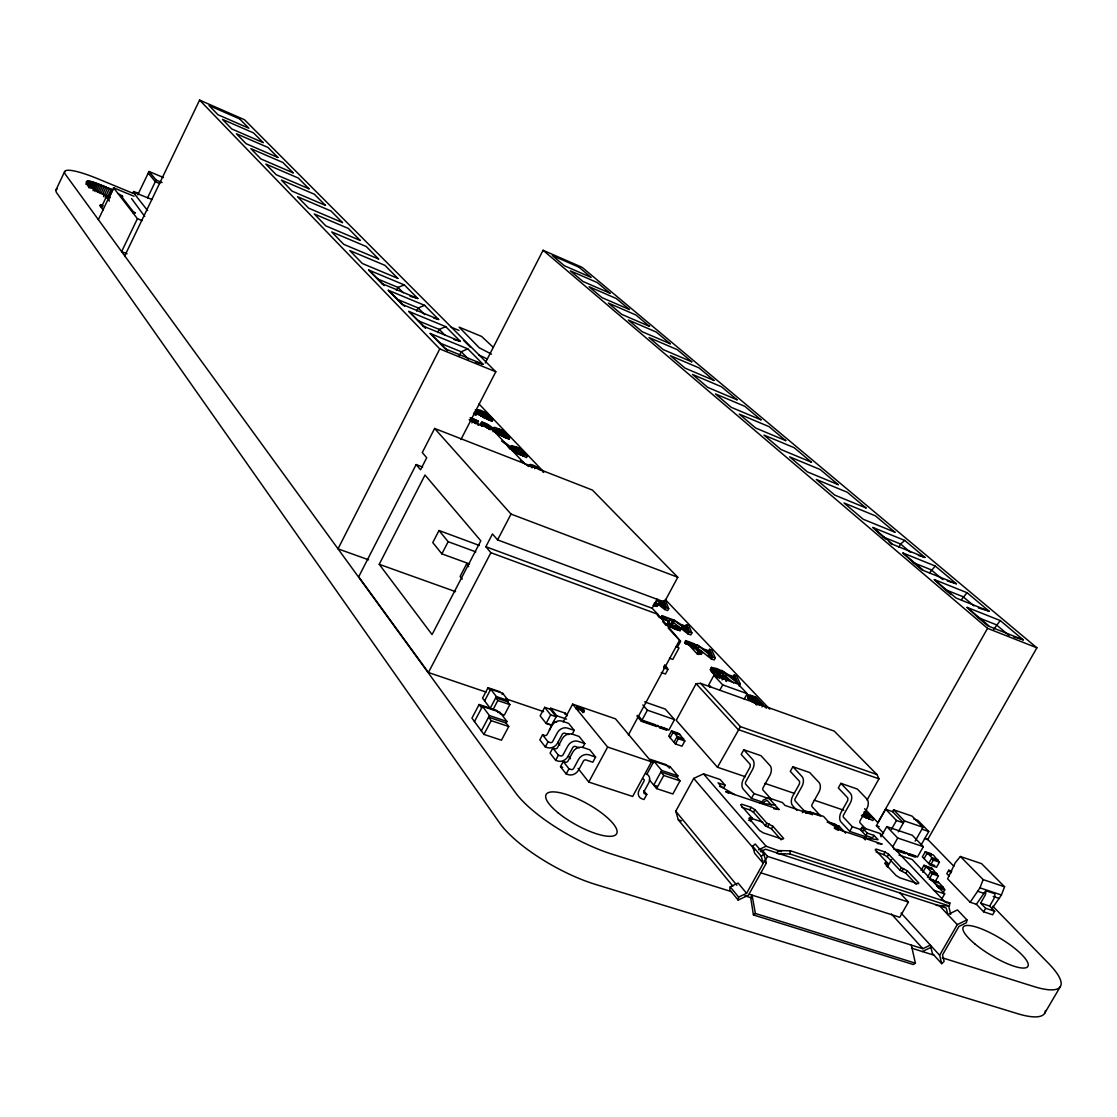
<?xml version="1.0" encoding="UTF-8"?>
<svg xmlns="http://www.w3.org/2000/svg" width="1117" height="1117" viewBox="0 0 1117 1117"><rect width="100%" height="100%" fill="white"/><g stroke="black" fill="none" stroke-linecap="round" stroke-linejoin="round"><path stroke-width="1.5" d="M471.891 422.938L472.798 420.788L476.303 420.313L470.117 417.87M746.575 893.307L738.1 883.058L730.197 886.814L729.736 889.802L738.169 900.093L748.432 895.192L766.36 863.036L763.819 854.002L755.204 843.977L752.69 846.323L754.659 853.276L763.26 863.343L746.575 893.307L738.616 897.091L738.169 900.093M935.823 904.644L936.563 905.426L949.352 905.999L949.883 902.969L790.445 850.819L778.172 850.582L766.108 846.225L703.501 773.872L693.713 778.423L675.757 811.221L678.312 819.822L732.892 886.172M760.37 851.712L765.634 849.227L946.239 908.037L947.83 914.6L957.451 909.922L966.945 919.905L966.414 922.768L958.931 926.426L942.511 954.923L944.116 961.43L941.715 963.678L932.402 953.457L930.321 945.08L922.865 948.71L749.186 894.242M781.481 851.657L778.172 850.582L776.887 852.885L777.572 853.681L789.845 853.933L790.445 850.819M493.197 430.771C496.981 427.546 472.547 415.957 485.518 427.001M481.581 423.05L480.687 424.795L481.804 422.198M477.448 412.69L474.432 412.327L473.538 414.044C477.001 416.739 478.704 411.349 475.228 409.939M476.484 414.686L477.601 411.405C477.043 405.848 493.295 417.437 492.946 419.587L492.052 421.304L488.548 419.908L476.722 413.122M763.26 704.757L756.027 697.148C738.114 690.474 757.508 704.757 763.26 704.757L761.976 706.893M754.98 701.392L754.157 702.914C752.411 701.602 746.24 698.809 748.111 696.519L748.935 694.997M970.114 902.229L979.972 887.861L983.142 879.61L960.383 856.502L955.314 862.659L947.579 878.828L970.114 902.229L976.37 904.281L983.616 911.793L992.65 914.753L994.661 911.263L989.634 906.082L980.628 903.108L984.789 895.89A5.571 3.686 -74.2 0 0 985.78 890.71L994.772 893.712A5.557 3.7 -74.2 0 1 993.795 898.878L989.634 906.082M991.589 909.28L1001.432 895.01L1004.588 886.786L981.62 863.692L960.383 856.502M132.867 193.157L133.593 191.538L138.522 193.283L149.022 171.487L163.473 177.547M137.796 194.916L138.522 193.283M55.962 189.946L64.646 171.557M85.939 184.249L87.377 181.205L91.524 181.582L112.873 190.016L109.257 197.569M86.526 184.193L87.978 181.136M87.252 184.193L88.69 181.149M87.349 185.799L89.528 181.233M88.299 185.939L90.463 181.373M88.634 187.67L91.524 181.582M89.779 187.935L92.669 181.862M91.022 188.27L93.912 182.197M92.362 188.661L95.238 182.588M93.046 190.63L96.648 183.048M94.512 191.133L98.114 183.551M96.048 191.691L99.65 184.123M97.626 192.306L101.228 184.724M99.245 192.948L102.848 185.38M100.907 193.646L104.509 186.078M102.569 194.372L106.185 186.818M103.532 196.648L107.86 187.572M103.323 210.164L100.041 205.737L100.516 204.704L103.085 205.751M105.221 197.444L109.536 188.368M101.284 207.413L106.241 196.997L109.983 197.918M107.609 196.746L111.211 189.178M98.366 219.644L113.571 187.782L134.012 196.229M113.571 187.782L137.419 218.695L121.627 251.59L127.045 253.768M147.528 197.891L156.101 180.046L149.022 171.487M124.741 255.877L199.594 100.097L244.497 119.742L495.794 371.766L460.916 439.567M698.6 653.864L700.01 651.63L702.453 652.328L701.336 654.38L698.67 653.724L698.935 654.422L700.01 651.63M396.423 290.504L397.973 287.404L404.354 284.933L417.828 298.504L410.037 296.27M416.627 311.071L418.191 307.971L424.614 305.346L438.646 319.49L433.857 318.108M437.696 332.517L439.274 329.417L445.739 326.639L460.372 341.397L453.837 339.484M199.594 100.097L439.763 348.923L338.018 548.852L368.596 559.812M458.905 356.421L461.265 351.799L467.772 348.853L483.061 364.268L475.619 362.076M422.645 467.06L416.138 464.574L358.711 576.777L428.425 672.518L486.021 692.079M628.368 734.972L679.555 640.223L657.857 614.322L490.894 552.706L485.839 546.73L492.471 533.968L497.582 539.888L664.475 602.021L677.782 577.252L592.429 490.084L434.625 428.453L422.268 452.58L426.722 457.733L420.55 469.782L416.138 464.574M379.222 564.308L425.005 475.032L480.813 540.81L432.056 634.582L379.222 564.308L455.582 591.661M485.253 362.997L543.085 250.278L582.111 267.34L1036.883 647.804L927.655 839.579L924.443 838.49M474.669 414.463L475.563 412.745M476.024 411.81L476.903 410.093M477.28 409.841L476.4 411.545L478.104 409.855M475.549 414.7L476.428 412.983M476.149 414.784L477.029 413.067M477.783 414.114L478.676 412.396L477.601 411.405M479.863 410.972C478.704 413.765 487.138 416.697 490.168 418.009L485.253 412.843L479.863 410.972L478.397 412.69M478.425 414.616L478.676 412.396M480.561 411.112L479.682 412.829L484.373 414.547L488.297 418.693M479.137 415.133L480.017 413.416L479.305 412.899M478.439 421.263L476.205 421.416L475.297 423.161L477.545 423.008L478.439 421.263L471.081 417.744M480.533 413.081L481.413 411.377M476.345 423.064L477.238 421.318M481.567 413.458L482.446 411.74M480.729 416.166L481.609 414.449L480.017 413.416M482.823 413.932L483.703 412.229M482.53 417.186L483.41 415.468L481.609 414.449M484.373 414.547L485.253 412.843M483.703 417.8L484.583 416.082L492.946 419.587M480.492 424.334L481.455 422.31M481.511 424.013L482.404 422.282M482.781 424.544L481.874 426.275L481.148 425.451L482.041 423.706M485.001 418.414L485.881 416.697M482.977 425.046C484.89 420.969 490.852 427.322 491.997 429.696M483.493 425.172L484.387 423.427M486.579 419.112L487.459 417.395M485.141 423.692L484.233 425.437L489.749 429.389L490.656 427.643M485.099 425.814L485.993 424.069M488.548 419.908L489.428 418.205M485.881 426.205L486.775 424.474M486.593 426.638L487.501 424.893M487.263 427.099L488.157 425.354M487.92 427.616L488.827 425.87M488.52 428.132L489.414 426.401M479.402 545.473L438.995 530.519L432.768 542.583L441.871 553.85L469.559 563.959M493.951 427.462L492.681 429.473L494.775 427.476L503.334 430.52L509.91 437.417L509.017 439.163L505.456 437.766L493.421 430.841M494.775 427.476L493.058 429.193M493.1 431.72L494.328 429.096L493.574 427.741M494.524 431.86L495.417 430.115L494.328 429.096M496.576 428.621C495.473 431.525 503.962 434.471 507.09 435.812L502.022 430.478L496.576 428.621L495.683 430.352L501.128 432.209L505.177 436.482M495.18 432.377L496.074 430.645L495.417 430.115M496.367 430.478L497.274 428.746M495.906 432.907L496.8 431.162L496.074 430.645M497.233 430.743L498.126 428.998M498.28 431.106L499.173 429.375M497.526 433.968L498.419 432.223L496.8 431.162M499.55 431.595L500.444 429.863M499.355 435.002L500.248 433.27L498.419 432.223M501.128 432.209L502.022 430.478M500.542 435.616L501.449 433.885L509.91 437.417M501.868 436.258L502.776 434.513M441.871 553.85L448.168 541.689L438.995 530.519M503.46 436.956L504.367 435.211M503.292 436.398L504.605 436.929L505.512 435.183M505.456 437.766L506.364 436.021M509.883 447.722L511.991 445.655L520.648 448.699L527.433 455.834L526.512 457.607L512.466 450.723L511.795 450.193L512.717 448.42L511.167 445.655M510.022 448.294L510.93 446.521M512.117 448.825C514.7 443.128 522.882 451.98 524.557 454.2L516.962 450.696L513.024 447.065M512.326 448.601L513.234 446.842M512.912 448.587L513.82 446.828M512.466 450.723L513.387 448.95L512.717 448.42M514.518 446.954L513.611 448.713L518.414 450.444L520.508 452.65M513.206 451.268L514.127 449.495L513.387 448.95M514.476 448.964L515.384 447.205M515.537 449.327L516.445 447.582M517.031 447.275L516.11 449.034L514.406 448.378M514.867 452.343L515.789 450.57L514.127 449.495M516.822 449.816L517.73 448.071M516.962 450.696L516.054 452.469L514.811 451.645M516.724 453.404L517.646 451.645L515.789 450.57M518.414 450.444L519.335 448.685M517.939 454.033L518.86 452.259L527.433 455.834M519.433 452.036L518.511 453.809L517.464 453.265M519.279 454.675L520.201 452.902M521.625 453.027L520.717 454.801L519.573 454.298M520.899 455.373L521.821 453.614M522.924 456.197L523.845 454.424M531.413 467.548L532.348 465.761L537.207 467.506L539.371 469.768M532.292 467.786L533.214 466.012M428.425 672.518L490.894 552.706M497.582 539.888L511.027 514.085L434.625 428.453M534.666 468.651L535.588 466.864M498.21 712.632L496.493 710.356L479.109 704.506L471.946 718.119L483.926 734.414L501.463 740.208L508.724 726.511L506.099 723.034L488.59 717.184L491.201 720.66L508.724 726.511M499.983 691.786L488.045 687.709L482.544 698.139L490.195 708.29L496.381 696.575L490.754 689.217L484.61 700.876M474.474 721.568L482.502 706.349L499.913 712.199L506.936 721.456L506.099 723.034M481.343 730.909L489.428 715.592L482.502 706.349M493.072 709.56L497.833 700.541L495.739 697.79L507.746 701.853L509.869 704.618L504.312 715.103L499.802 713.581M502.078 694.495L502.72 693.294L490.754 689.217M483.926 734.414L491.201 720.66M507.746 701.853L508.389 700.652L502.72 693.294M544.691 707.34L540.167 715.843L546.115 723.411L551.63 725.282L556.713 715.76L550.709 708.22L550.192 709.211L556.182 716.737L550.667 714.866L544.691 707.34L550.192 709.211M546.115 723.411L550.667 714.866M572.197 734.176L574.236 730.364L568.637 723.369L561.921 721.093A7.945 6.479 -39.3 0 0 551.84 725.687L547.218 734.344A1.983 1.62 -38.9 0 1 544.705 735.503L542.555 734.777L539.846 739.845L545.319 746.938L547.47 747.65A8.001 6.507 -38.9 0 0 557.592 743.028L562.242 734.344A1.997 1.62 -39.3 0 1 564.769 733.185L568.818 734.539M549.299 729.987L553.892 721.387L556.657 722.322M545.319 746.938L548.042 741.842L542.555 734.777M564.895 714.21L565.411 713.232L550.709 708.22M563.136 721.917L572.644 704.143L615.509 718.845L651.476 761.822L632.655 796.463L588.757 782.068L578.034 768.37M582.753 747.427L584.819 743.587L579.123 736.452L572.351 734.176A8.014 6.507 -39.3 0 0 562.2 738.812L557.523 747.552A2.011 1.634 -39 0 1 554.981 748.725L552.817 747.999L550.081 753.109L555.652 760.342L557.83 761.054A8.07 6.534 -39 0 0 568.022 756.377L572.728 747.608A2.011 1.634 -39.3 0 1 575.283 746.435L579.346 747.804M575.967 708.094L577.838 706.712L582.46 708.834L584.121 710.258L583.73 712.478L579.388 708.75L575.967 708.094L576.246 709.058L576.637 706.838M577.168 707.983L577.838 706.712M577.908 710.482L578.578 709.211L576.917 707.787M579.388 708.75L580.058 707.48M581.789 710.091L582.46 708.834M555.652 760.342L558.402 755.204L552.817 747.999M582.543 712.604L584.414 711.208M583.451 711.515L584.121 710.258M560.511 766.625L563.275 761.473L565.453 762.185A2.025 1.634 -39 0 0 568.008 761.012L572.742 752.202A8.098 6.548 -39.4 0 1 582.976 747.51L589.79 749.786L595.612 757.047L592.82 762.213L585.978 759.951A2.039 1.648 -39.4 0 0 583.409 761.124L578.662 769.962A8.14 6.576 -39 0 1 568.371 774.695L566.193 773.983L560.511 766.625L562.689 767.337M657.857 614.322L652.188 608.276L657.131 599.089M654.213 605.693L655.288 603.697L658.136 604.423L657.075 606.405L653.04 605.288M655.372 606.028L656.433 604.046M566.193 773.983L568.972 768.803L563.275 761.473M662.465 602.691L663.526 600.723L665.844 601.588L668.72 608.597L667.659 610.58L664.81 609.519L655.567 602.286M663.666 605.47L664.727 603.487L659.379 601.505L666.165 606.838L664.727 603.487M664.81 609.519L665.872 607.536L656.628 600.304M669.153 621.443L661.92 618.776L660.901 617.687L661.99 615.676L672.881 619.698L674.123 621.024L673.048 623.035L670.94 623.761L672.029 621.736L674.123 621.024M661.92 618.776L663.009 616.766L661.99 615.676M672.029 621.736C669.446 626.065 679.122 626.162 681.133 628.703L680.044 630.714L670.507 626.874L667.408 623.468L668.776 621.024L671.694 619.963L663.009 616.766M667.547 624.096L669.32 620.703M668.273 625.045L669.362 623.021L668.776 621.024M668.901 625.66L669.991 623.635L669.362 623.021M669.642 626.26L670.731 624.235L669.991 623.635M671.917 623.37L672.992 621.345M670.507 626.874L671.596 624.85L670.731 624.235M686.397 624.682L687.318 626.749L680.616 624.277L674.04 620.13L672.965 622.127L687.904 633.856L690.795 634.917L691.884 632.892L688.742 625.548L686.397 624.682L685.321 626.693M671.485 627.489L672.574 625.464L671.596 624.85M588.757 782.068L607.634 747.064L572.644 704.143M672.546 628.089L673.635 626.065L681.133 628.703M673.663 628.634L674.752 626.609M674.822 629.15L675.911 627.126M676.036 629.625L677.125 627.6M677.209 630.03L678.298 628.005M678.354 630.351L679.443 628.326M686.62 629.597L687.695 627.586L682.278 625.59L689.259 631.091L687.695 627.586M661.264 672.532L665.453 674.026L667.98 669.362L664.657 664.838M677.516 647.05L680.616 641.326L668.175 628.033M687.904 633.856L688.994 631.831L674.04 620.13M657.215 725.366L656.587 726.525L641.367 721.289L647.385 710.175L642.847 704.925M698.935 654.422L697.064 653.752L688.7 644.83L685.517 643.671L684.581 642.666L685.684 640.613L694.411 643.811L695.36 644.802L694.257 646.855M685.517 643.671L686.634 641.619L685.684 640.613M688.7 644.83L689.803 642.778L686.634 641.619M709.518 649.326L711.906 650.206L715.299 657.899L714.182 659.952L711.25 658.89L695.891 646.799L697.008 644.76L703.724 649.005L710.524 651.49L709.518 649.326L708.415 651.365M697.064 653.752L698.181 651.686L689.803 642.778M699.8 653.878L700.918 651.825M667.226 729.038L666.598 730.197L660.105 727.963L660.733 726.804L665.606 728.479M695.36 644.802L692.121 643.629L698.334 650.234L701.602 651.42L700.485 653.473L701.336 654.38M709.826 654.408L710.929 652.37L705.441 650.359L712.618 656.042L710.929 652.37M644.649 701.895L665.285 709.086L674.514 719.613L668.846 730.043L641.716 720.688L637.193 715.397M646.813 774.332L653.934 761.222L670.06 766.653L677.893 775.896L677.07 777.404L680.002 780.881L672.839 793.978L656.601 788.602L649.312 779.778M867.029 800.065L878.967 778.828L876.957 774.556L834.259 731.118L700.61 683.353L696.142 683.688L676.232 720.325L717.449 767.239L745.332 776.72M679.457 734.804L678.005 733.143L671.526 730.909L668.692 736.131L675.464 743.978L681.984 746.198L684.833 740.962L683.367 739.286L676.874 737.052L678.326 738.728L684.833 740.962M711.25 658.89L712.367 656.838L697.008 644.76M670.13 737.792L673.3 731.97L679.792 734.204L683.367 739.286M711.459 667.435L718.999 675.478L717.854 677.572C695.905 660.189 731.551 669.209 726.441 681.063M710.328 669.516L711.738 667.156M710.384 670.018L711.515 667.938M710.803 670.772L711.934 668.692M711.571 671.792L712.702 669.697M674.012 742.288L677.195 736.452L673.3 731.97M712.688 673.048L713.819 670.954M643.811 790.752L646.799 794.424L644.034 799.507L641.926 798.809A8.014 6.381 -40.2 0 1 639.217 789.928L643.951 781.216A2.011 1.606 -40.3 0 0 643.28 778.982M715.69 668.86L714.559 670.94L721.833 676.33L722.964 674.249L717.659 669.767L714.028 668.65L719.92 675.226L725.282 677.461L722.964 674.249M675.464 743.978L678.326 738.728M653.934 761.222L661.683 770.465L653.71 785.097L656.95 786.173M713.945 674.333L715.089 672.239M715.578 671.359L716.709 669.278M744.201 699.158L747.203 693.671L738.225 684.19L713.861 675.408L708.639 685.014L710.831 687.388M716.528 671.834L717.659 669.767M715.229 675.52L716.374 673.425M709.546 686.983L710.133 685.922M717.435 672.392L718.566 670.312M716.542 676.595L717.673 674.5M718.301 673.02L719.432 670.94M656.601 788.602L663.763 775.449L660.859 771.973L677.07 777.404M719.194 673.733L720.325 671.666M720.018 674.486L721.149 672.406M669.251 768.161L670.06 766.653M719.222 678.452L720.353 676.357L718.999 675.478M722.057 679.918L723.202 677.824L727.865 678.703M724.528 676.008L723.9 678.759L725.031 676.665M719.711 690.404L722.713 684.889L713.861 675.408M725.827 681.105L726.972 679.024M727.781 678.187L726.72 680.798M733.073 677.028L734.204 674.947L736.606 675.827L740.292 683.897L739.147 685.978M734.581 680.211L735.712 678.145L730.141 676.12L737.541 681.984L735.712 678.145M747.385 697.12L748.362 695.165M747.678 697.804L748.516 696.296M748.432 698.739L749.27 697.217M749.675 696.757L750.498 695.249M749.8 697.622L750.624 696.114L755.106 697.385L760.691 703.263C757.27 701.965 750.582 699.647 750.624 696.114M751.155 696.142L750.317 697.65L754.282 698.893L758.736 703.598M750.764 697.078L751.587 695.57M749.591 699.842L750.429 698.32M751.015 697.79L751.839 696.282M752.006 698.753L751.169 700.261L750.275 699.41L751.099 697.888M750.247 700.373L751.085 698.865M751.881 698.055L752.718 696.547M750.959 700.918L751.783 699.396M752.942 698.418L753.78 696.91M752.202 701.085L753.026 699.577M752.481 701.937L753.319 700.429M754.282 698.893L755.106 697.385M717.449 767.239L740.445 726.636L876.957 774.556M754.617 702.593L755.441 701.071M756.041 701.937L755.218 703.459L756.377 704.003L757.27 701.965M756.153 704.813L756.991 703.291L759.686 705.232M757.41 703.878L758.248 702.37M757.745 704.576L758.583 703.054M759.434 705.204L760.272 703.682M771.47 799.479L763.051 790.082A1.857 1.089 -72.4 0 1 763.12 787.625L769.85 775.463A7.414 4.342 -72.2 0 0 770.13 765.676L760.984 755.692L743.796 749.744L741.213 754.436L750.247 764.447L750.163 766.89L743.433 779.094A7.47 4.328 -72.4 0 0 743.112 788.937L751.434 798.362L764.098 802.62M703.501 773.872L720.13 779.498L725.17 785.265L723.76 787.82L719.502 786.382M751.434 798.362L754.073 793.615L745.723 784.218A1.871 1.075 -72.4 0 1 745.807 781.746L752.551 769.529A7.442 4.314 -72.1 0 0 752.844 759.714L743.796 749.744M741.856 807.298L749.8 809.937L751.224 807.354L754.91 809.643L766.779 823.145L772.894 826.245L783.673 838.476L782.626 839.23L763.288 832.863L759.518 830.517L748.879 818.286L749.968 817.574L752.383 818.37L750.931 820.981L748.516 820.185M898.934 547.079L900.623 544.035L904.728 540.433L925.016 557.453L918.411 555.456M781.132 839.872L771.442 828.842L765.34 825.742L753.472 812.227L754.91 809.643M761.557 803.053L763.232 800.037L768.608 797.873L782.458 802.551L785.056 805.441L812.548 814.698L809.909 811.808L805.846 813.385M792.875 766.723L802.16 776.706A7.372 4.384 -72.3 0 1 801.95 786.452L795.234 798.515A1.843 1.103 -72.6 0 0 795.178 800.959L803.737 810.37L820.772 816.108L812.129 806.697A1.843 1.103 -72.6 0 1 812.171 804.268L818.887 792.246A7.344 4.412 -72.3 0 0 819.068 782.528L809.685 772.545L792.875 766.723L790.291 771.372L799.563 781.383L799.507 783.813L792.805 795.862A7.386 4.398 -72.6 0 0 792.581 805.622L796.854 810.342M765.34 825.742L766.779 823.145M767.728 826.538L769.166 823.941M771.442 828.842L772.894 826.245M764.307 862.115L767.491 856.376L761.878 849.855M929.498 572.867L935.25 566.026L956.389 583.758L947.356 581.022M802.439 812.715L803.737 810.37M865.675 828.842L860.146 822.964A1.815 1.131 -72.9 0 1 860.174 820.548L866.862 808.68A7.261 4.482 -72.5 0 0 866.946 799.032L857.353 789.049L840.892 783.352L838.322 787.932L847.817 797.943L847.789 800.358L841.115 812.268A7.302 4.482 -72.8 0 0 840.975 821.958L849.73 831.383L866.387 836.982M961.374 599.731L967.057 592.708L989.117 611.208L978.297 607.899M838.35 827.627L839.16 826.189L827.152 822.154M849.73 831.383L852.341 826.748L843.558 817.351A1.829 1.117 -72.8 0 1 843.6 814.921L850.288 802.997A7.288 4.468 -72.5 0 0 850.414 793.335L840.892 783.352M862.31 816.024L863.329 814.209L873.885 818.747L872.852 820.562L861.389 815.312M864.125 813.804L870.743 816.904L867.169 813.148L865.354 812.534L864.335 814.349L868.523 817.462M863.329 816.695L864.349 814.879M864.418 817.337L865.438 815.508M866.15 814.963L867.169 813.148M865.521 817.895L866.541 816.08M866.541 818.356L867.574 816.527M861.891 827.376L867.309 833.142L873.955 835.376L872.559 837.848L865.912 835.614L860.509 829.833L861.891 827.376L880.224 833.561L945.331 902.299M868.872 819.208L869.892 817.393M865.912 835.614L867.309 833.142M543.085 250.278L987.54 628.34L877.822 822.629L864.614 808.764M883.561 833.212L876.412 825.686L885.669 809.294L892.567 811.668L903.402 822.852L896.476 820.478L885.669 809.294M993.753 629.304L1000.246 620.549L1023.27 639.859L1013.761 636.927M892.567 811.668L893.628 809.783L912.058 816.122L922.991 827.292L915.144 841.101M881.788 835.418L886.786 826.594L912.268 835.251L923.34 846.686L917.462 857.004L893.446 848.948M891.38 829.47L896.476 820.478M876.161 852.048L883.645 854.547L885.055 852.048L888.699 854.282L901.377 867.769L907.297 870.771L918.802 882.988L917.992 883.784L899.813 877.794L896.085 875.505L884.706 863.287L885.558 862.519L887.82 863.273L886.395 865.801M898.305 831.83L904.477 820.953L893.628 809.783M916.205 884.301L905.873 873.285L899.939 870.283L887.275 856.781L888.699 854.282M892.678 846.923L897.719 838.029L886.786 826.594M887.387 866.974L891.575 859.587M906.278 852.55L905.622 853.695L896.043 850.484M899.939 870.283L901.377 867.769M909.015 855.063L909.671 853.919L915.786 855.971L915.144 857.116L909.015 855.063L907.074 853.025M902.201 871.037L903.625 868.509M921.148 844.913L928.772 831.523L917.811 820.339L913.72 818.943M905.873 873.285L907.297 870.771M931.327 853.793L925.281 851.754L922.377 856.865L930.433 865.256L936.507 867.295L939.425 862.17L937.694 860.383L931.634 858.345L933.365 860.132L939.425 862.17M924.08 858.652L927.333 852.955L933.379 854.994L937.694 860.383M921.036 870.45L923.996 865.27L932.248 868.551L926.091 866.499L922.782 872.293M927.333 852.955L931.969 857.744L928.716 863.455L934.775 865.493M900.232 893.209L908.428 902.061L899.743 917.294L760.37 872.684M930.433 865.256L933.365 860.132M927.487 877.236L930.81 871.428L926.091 866.499M935.418 881.131L938.406 875.923L936.632 874.08L930.461 872.028L932.22 873.871L929.246 879.079L933.882 880.615M932.234 880.224L931.899 880.824L930.112 878.967L938.475 882.29L932.234 880.224L937.037 885.264L943.293 887.331L944.745 889.816L943.223 892.455M936.632 874.08L932.248 868.551M944.745 889.816L938.489 887.764L937.037 885.264M951.726 871.232L948.766 870.241L946.811 873.662L949.129 876.077M941.394 899.646L944.689 893.893L912.128 859.49L899.045 855.091M941.715 963.678L939.62 955.258L957.269 924.625L966.945 919.905M976.37 904.281L985.78 890.71M983.616 911.793L985.641 908.289L980.628 903.108M1044.59 1013.412L1060.34 986.604M667.408 623.468L668.245 622.714M131.569 198.575L144.763 216.489M763.26 863.343L761.291 856.362L763.819 854.002M755.371 913.469L752.09 895.22L750.708 897.677L753.417 914.949L755.371 913.469L915.395 963.175L911.388 945.303M915.395 963.175L913.385 964.557L753.417 914.949M922.363 951.544L930.894 947.37M758.555 849.8L766.108 846.225M764.517 801.475L767.197 800.4L771.512 805.231M476.205 421.416L475.046 422.17L476.973 423.818M508.989 448.071L506.587 444.622L503.097 442.234M483.87 423.315L488.129 428.174M946.685 902.829L949.883 902.969M877.25 843.447L882.179 844.117L834.204 828.018L838.267 830.364M773.858 808.778L779.01 809.49L768.608 797.873M655.525 602.929L658.136 604.423M654.464 604.925L657.075 606.405M759.686 802.955L775.086 805.12M482.362 425.759L481.204 425.535M532.348 465.761L530.854 465.901L531.65 467.115M509.617 448.908C514.644 448.797 504.018 441.466 501.491 441.075M863.86 812.087L865.354 812.534M731.537 891.659L612.088 854.17A80.689 23.876 29.1 0 1 515.621 792.833L65.624 174.671A47.808 8.168 25.6 0 1 97.821 178.776L133.16 193.381M744.802 895.82L751.448 897.9M911.57 948.151L933.924 955.175M942.217 957.772L1033.448 986.409A75.635 19.282 31.3 0 0 1048.779 963.636L992.804 906.208M546.018 723.271L551.714 725.073M675.171 628.578L676.371 628.955M767.491 856.376L908.428 902.061M789.845 853.933L949.352 905.999M678.312 819.822L681.621 820.897M936.688 885.879L942.943 887.931M568.972 768.803L571.15 769.515A2.039 1.648 -39 0 0 573.733 768.342L578.48 759.49A8.14 6.562 -39.4 0 1 588.771 754.771L595.612 757.047M646.799 794.424L644.691 793.726A1.997 1.592 -40.2 0 1 644.02 791.506L648.754 782.808A8.028 6.409 -40.3 0 0 646.059 773.872M985.641 908.289L994.661 911.263M977.947 891.366L984.203 893.446M993.208 896.42L999.422 898.487M751.21 818.342L762.716 822.154M558.402 755.204L560.58 755.916A2.011 1.634 -39 0 0 563.122 754.743L567.827 745.974A8.056 6.534 -39.3 0 1 578.034 741.297L584.819 743.587M933.449 881.341L938.126 882.891M933.505 890.193L944.689 893.893M751.224 807.354L741.688 804.184L740.599 804.868L752.383 818.37M885.055 852.048L876.091 849.046L875.225 849.786L887.82 863.273M931.899 869.152L925.742 867.099L923.996 865.27M548.042 741.842L550.192 742.568A1.997 1.62 -38.9 0 0 552.72 741.409L557.383 732.71A7.987 6.493 -39.3 0 1 567.492 728.089L574.236 730.364M930.81 871.428L936.981 873.48M979.972 887.861L1001.432 895.01M932.22 873.871L938.406 875.923M779.01 809.49L725.659 791.604L728.507 793.238M661.683 770.465L677.893 775.896M896.7 849.339L904.672 852.02M983.142 879.61L1004.588 886.786M489.428 715.592L506.936 721.456M663.763 775.449L680.002 780.881M809.909 811.808L823.508 816.387L830.168 823.634L842.33 830.685M754.073 793.615L769.892 798.948M852.341 826.748L861.416 829.805M860.509 829.833L863.664 830.908M725.17 785.265L718.063 782.863L721.847 787.22L734.665 794.564M931.536 855.063L926.998 853.542L925.281 851.754M607.634 747.064L651.476 761.822M827.683 821.679L835.181 824.206L837.289 826.482M931.969 857.744L938.029 859.783M496.381 696.575L508.389 700.652M876.412 825.686L879.177 826.622M497.833 700.541L509.869 704.618M897.719 838.029L923.34 846.686M765.005 783.422L794.536 793.461M814.209 800.163L843.726 810.202M556.713 715.76L566.556 719.097M505.764 698.781L543.616 711.627M904.477 820.953L922.991 827.292M583.214 711.334L578.578 709.211M921.916 829.177L928.772 831.523M655.693 724.849L641.996 720.116L638.812 716.388M677.837 734.246L672.979 732.57L671.526 730.909M677.195 736.452L683.702 738.686M654.115 603.292L655.288 603.697M647.385 710.175L674.514 719.613M878.967 778.828L738.155 729.527L696.142 683.688M491.201 429.612L488.841 428.593M663.791 667.854L667.98 669.362M756.991 703.291L755.022 702.593L757.103 704.799M762.799 705.372L766.527 708.164M722.713 684.889L747.203 693.671M752.174 697.567L755.19 698.656M663.931 666.123L666.723 667.114M663.638 666.654L666.43 667.659M669.558 658.22L672.825 659.407L679.024 647.958L675.757 646.771M740.292 683.897L737.318 682.822L721.512 670.368L728.382 674.724L735.279 677.223L734.204 674.947M684.581 642.666L690.404 644.788M695.891 646.799L698.404 647.706M698.181 651.686L700.052 652.37M712.367 656.838L715.299 657.899M660.901 617.687L667.128 619.977M448.168 541.689L475.842 551.882M688.994 631.831L691.884 632.892M665.872 607.536L668.72 608.597M485.839 546.73L652.188 608.276M657.759 600.22L664.378 602.691L663.526 600.723M511.027 514.085L677.782 577.252M522.044 455.331L523.636 455.959M1000.246 620.549L967.085 607.369L977.947 617.492L996.322 624.766L1009 635.461M498.866 430.827L502.441 432.251M469.224 419.615L473.859 421.444M469.643 420.425L492.318 429.389L524.473 463.499M1023.27 639.859L989.802 626.637L967.085 607.369M504.605 436.929L506.183 437.557M987.54 628.34L1036.883 647.804M482.167 413.192L485.686 414.602M989.117 611.208L956.096 598.056L934.343 579.597L967.057 592.708M956.389 583.758L923.829 570.675L902.983 552.999L935.25 566.026M902.983 552.999L913.315 562.619L931.187 569.824L942.832 579.639M904.728 540.433L872.908 527.475L882.988 536.886L900.623 544.035L910.55 552.412M925.016 557.453L892.902 544.44L872.908 527.475M439.763 348.923L495.794 371.766M132.797 212.691L135.464 212.97L133.202 211.644L121.041 195.894L122.8 196.62L122.353 196.047L117.941 193.45M137.419 218.695L142.138 220.621M467.772 348.853L430.227 333.452L440.461 343.282L461.265 351.799L468.456 359.102M100.041 205.737L102.596 206.785M483.061 364.268L445.083 348.769L430.227 333.452M487.724 419.098L481.902 416.306M445.739 326.639L408.822 311.406L418.805 320.998L439.274 329.417L445.013 335.254M408.822 311.406L423.036 326.052L460.372 341.397M438.646 319.49L401.938 304.313L388.325 290.28L424.614 305.346M451.184 327.211L459.017 330.45M388.325 290.28L398.071 299.635L418.191 307.971L424.781 314.687M159.801 183.551L155.319 181.68L148.254 173.107M404.354 284.933L368.666 270.021L378.188 279.166L397.973 287.404L403.251 292.78M368.666 270.021L381.721 283.481L417.828 298.504M156.101 180.046L162.091 182.546M487.403 359.046L478.676 354.871M491.494 354.117L479.319 347.834L459.129 327.141L481.595 336.44L493.365 347.415M152.066 199.524L136.288 193.241L133.97 193.283L147.612 210.568M478.02 424.376L479.165 424.865M477.671 424.697L478.676 425.158M502.161 435.909L498.699 434.094M723.202 677.824L720.353 676.357M520.41 460.358L528.634 466.515M864.893 816.848L866.164 817.462M488.715 428.998L489.902 429.57M520.773 461L524.334 463.443M483.41 415.468L484.583 416.082M500.248 433.27L501.449 433.885M517.646 451.645L518.86 452.259M672.643 627.391L673.872 628.033M716.402 671.08L720.437 673.663M672.574 625.464L673.635 626.065M475.004 423.231L475.814 423.72M883.645 854.547L887.275 856.781M749.8 809.937L753.472 812.227M486.523 427.713L487.584 428.37M480.701 415.538L478.872 413.974M658.318 603.473L665.104 608.821M681.202 627.6L687.011 632.18M720.381 672.434L723.006 674.514M725.645 676.595L733.548 682.836M707.913 655.246L711.501 658.095M474.32 422.757L472.798 421.179M423.036 326.052L425.479 328.105M973.996 605.931L963.063 596.715L944.94 589.469L934.343 579.597M882.988 536.886L885.446 538.966M889.146 542.108L891.603 544.188M913.315 562.619L922.293 570.256M946.141 590.488L950.958 594.579M977.947 617.492L988 626.037M381.721 283.481L384.206 285.589M670.647 625.869L671.54 626.665M678.619 629.304L680.044 630.714M463.527 340.294L470.606 347.401M927.096 838.797L953.862 866.261M378.188 279.166L384.234 285.394M398.071 299.635L404.563 306.323M418.805 320.998L425.577 327.965M440.461 343.282L447.526 350.57M938.475 882.29L943.293 887.331M479.025 403.963L543.881 472.058M665.215 599.424L769.725 709.141M865.605 810.062L873.885 818.747M543.197 472.407C543.797 470.271 527.35 460.567 529.416 466.236M489.93 419.07L492.052 421.304M506.825 436.859L509.017 439.163M701.602 651.42L702.453 652.328M873.955 835.376L878.06 839.733L863.301 837.722L865.354 839.914M939.523 905.789L957.269 924.625M691.004 645.668L694.118 648.977M948.766 870.241L951.139 872.782M839.16 826.189L845.597 833.156M700.61 683.353L740.445 726.636M901.07 913.05L939.62 955.258M891.422 914.027L922.865 948.71M657.955 725.464L660.105 727.963M752.69 846.323L761.291 856.362M693.713 778.423L754.757 849.744M764.21 860.523L766.36 863.036M637.123 716.304L641.367 721.289M749.619 698.628L750.275 699.41M668.287 767.016L666.36 764.754L650.262 759.323L653.11 762.729M657.382 615.16L659.533 617.743M662.772 621.597L666.011 625.464M675.757 811.221L736.871 885.264M468.693 566.682L466.543 564.071L460.12 576.428L462.256 579.067M730.197 886.814L738.616 897.091M565.411 713.232L567.436 715.746M133.593 191.538L135.464 193.911M557.648 742.33L559.799 745.081M568.371 756.041L570.522 758.778M488.045 687.709L490.126 690.432M107.009 196.69L109.061 199.426M106.241 196.997L109.34 201.088M479.109 704.506L481.664 707.927M100.516 204.704L101.773 206.394M880.224 833.561L881.062 836.856M948.64 905.789L950.693 914.278M109.787 197.472A23.904 4.077 25.6 0 1 87.377 181.205M1045.456 1010.48A75.467 20.036 31.4 0 1 1017.503 1013.65L595.612 884.455A80.494 24.797 29.1 0 1 499.578 822.908L56.897 193.129A47.738 8.489 25.6 0 1 57.414 188.801M894.912 532.195L863.232 519.265L844.033 502.985L875.435 515.859L894.912 532.195M865.996 507.942L834.734 495.096L816.304 479.458L847.272 492.248L865.996 507.942M838.211 484.638L807.368 471.877L789.635 456.839L820.199 469.531L838.211 484.638M811.473 462.215L781.034 449.551L763.972 435.072L794.145 447.68L811.473 462.215M397.834 278.37L362.341 263.5L349.803 250.585L384.918 265.329L397.834 278.37M785.74 440.629L755.706 428.048L739.272 414.114L769.041 426.624L785.74 440.629M760.942 419.824L731.3 407.356L715.466 393.924L744.857 406.337L760.942 419.824M378.649 259.032L343.729 244.33L331.679 231.917L366.236 246.508L378.649 259.032M360.219 240.448L325.843 225.899L314.268 213.975L348.281 228.399L360.219 240.448M737.052 399.788L707.787 387.404L692.512 374.46L721.526 386.775L737.052 399.788M342.486 222.576L308.655 208.181L297.513 196.704L330.995 210.987L342.486 222.576M714 380.45L685.112 368.163L670.368 355.667L699.019 367.884L714 380.45M325.424 205.374L292.109 191.147L281.386 180.088L314.352 194.218L325.424 205.374M691.744 361.782L663.219 349.607L648.991 337.529L677.279 349.649L691.744 361.782M308.99 188.801L276.192 174.727L265.846 164.087L298.323 178.05L308.99 188.801M670.256 343.757L642.093 331.679L628.34 320.02L656.265 332.042L670.256 343.757M293.143 172.842L260.833 158.921L250.878 148.645L282.852 162.468L293.143 172.842M649.48 326.346L621.666 314.352L608.388 303.084L635.964 315.008L649.48 326.346M277.868 157.441L246.047 143.66L236.427 133.761L267.94 147.43L277.868 157.441M629.402 309.493L601.923 297.611L589.078 286.706L616.319 298.532L629.402 309.493M609.966 293.199L582.837 281.414L570.396 270.859L597.316 282.587L609.966 293.199M263.123 142.571L231.764 128.958L222.478 119.393L253.531 132.909L263.123 142.571M239.624 118.891L209.019 105.515L217.983 114.744L248.882 128.232L239.624 118.891M578.899 267.145L552.315 255.514L564.35 265.734L591.158 277.421L578.899 267.145M974.652 943.725A37.81 9.634 31.3 0 0 1027.808 966.512A37.81 9.634 31.3 0 0 984.286 930.042A37.81 9.634 31.3 0 0 974.652 943.725M558.235 812.911A40.324 11.924 29.1 0 0 616.542 833.896A40.324 11.924 29.1 0 0 569.475 795.513A40.324 11.924 29.1 0 0 558.235 812.911"/></g></svg>
